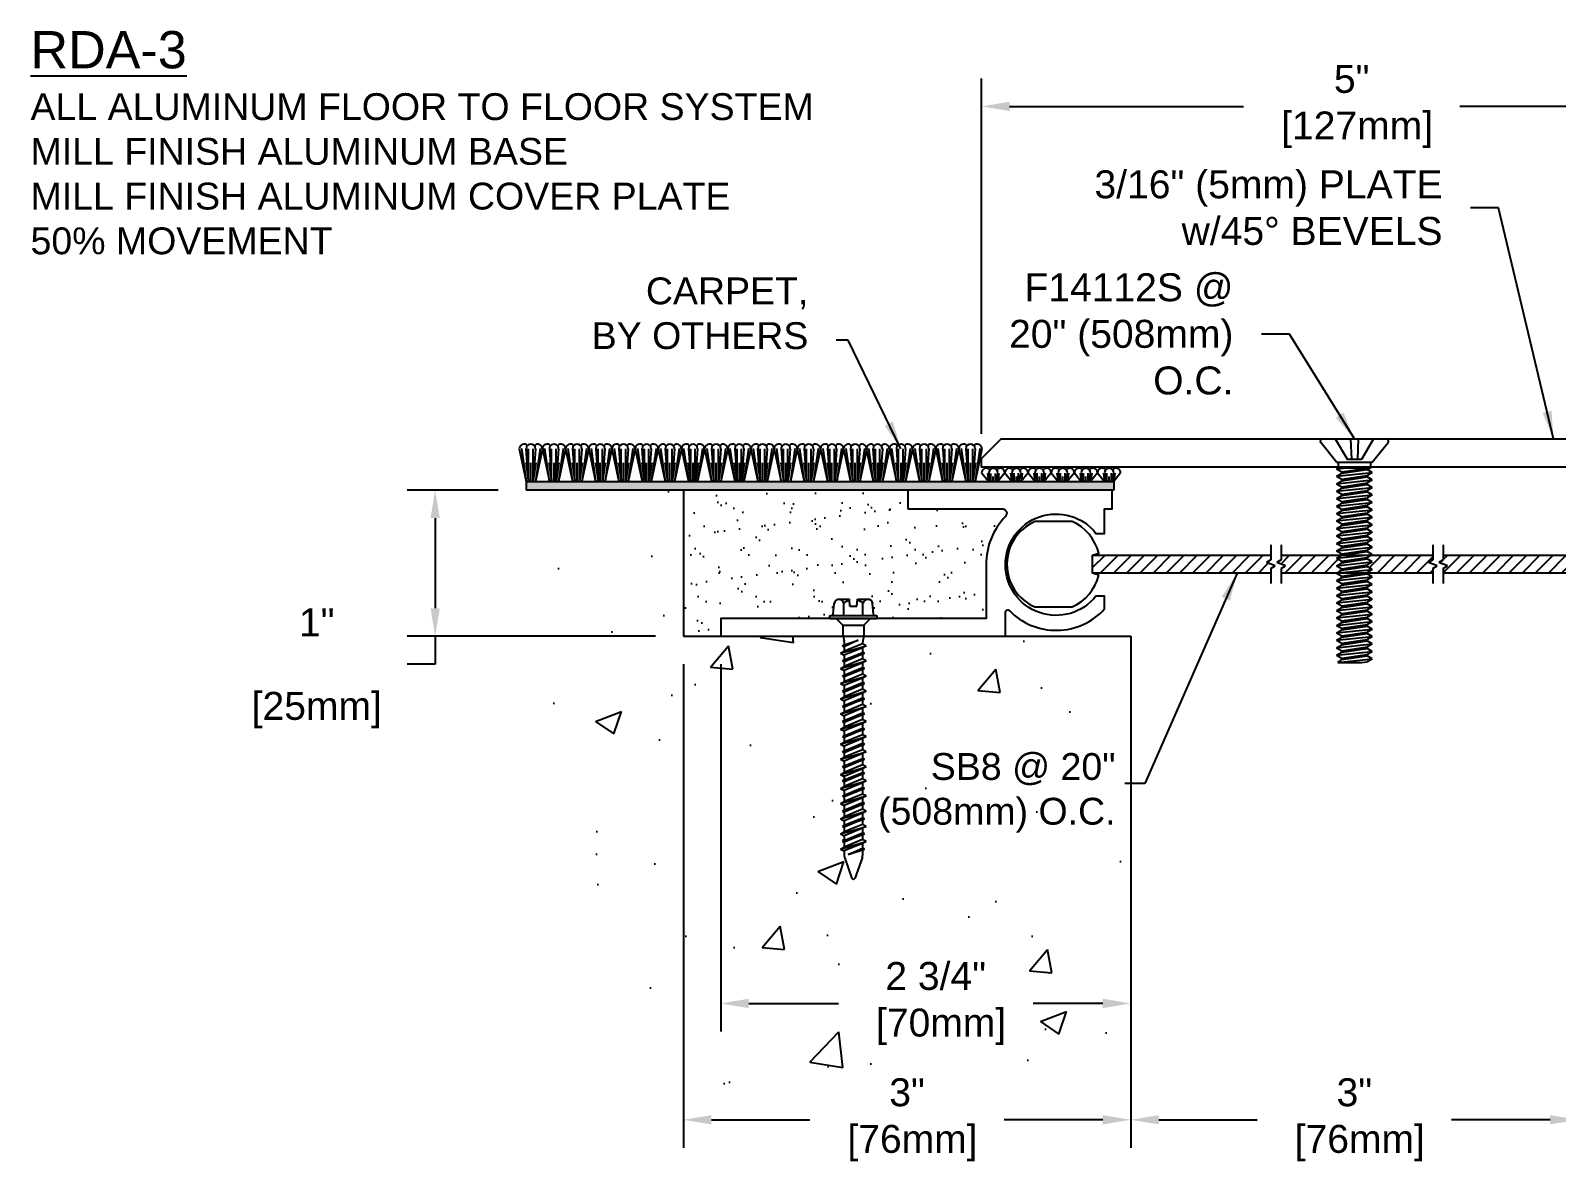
# Model space of a CAD drawing. Header units: inches. Extents: x -10.4 to 52.5, y 6.9 to 15.8.
# Drawn here: x -10.36 to -0.13, y 6.92 to 14.51 of the extents above; entities that cross this region are included whole.
import ezdxf

# ---------------------------------------------------------------- set-up
doc = ezdxf.new("R2010")
doc.units = ezdxf.units.IN
doc.header["$MEASUREMENT"] = 0
for name, color, linetype in [('Anchors', 4, 'Continuous'), ('Conditions', 1, 'Continuous'), ('Dimensions', 3, 'Continuous'), ('Metals', 7, 'Continuous'), ('TEXT', 2, 'Continuous')]:
    doc.layers.add(name, color=color, linetype=linetype)
doc.styles.add('ARIAL', font='arial.ttf')
doc.styles.get("Standard").update_dxf_attribs({"font": 'arial.ttf'})
doc.dimstyles.new('Arial', dxfattribs={"dimtxt": 0.1875, "dimasz": 0.1875, "dimexe": 0.1875, "dimexo": 0.1875, "dimgap": 0.1875, "dimtad": 0, "dimtih": 1, "dimtoh": 1, "dimdec": 4, "dimzin": 3, "dimdsep": 46, "dimlunit": 4, "dimtxsty": 'ARIAL', "dimcen": 0.1875, "dimadec": 0, "dimazin": 0, "dimtfac": 1, "dimtdec": 4, "dimtofl": 0, "dimtmove": 0, "dimatfit": 3, "dimfxl": 0, "dimfrac": 2, "dimtolj": 1, "dimtzin": 0, "dimarcsym": 0})

# ---------------------------------------------------------------- blocks, each defined once
blk = doc.blocks.new('F14112S')
for p, q in [((-0.214, 0), (0.214, 0)), ((-0.128, 0), (-0.047, -0.137)), ((-0.025, 0), (-0.02, -0.137)), ((0.025, 0), (0.02, -0.137)), ((0.128, 0), (0.048, -0.137)), ((-0.119, -0.155), (-0.226, -0.024)), ((0.119, -0.155), (0.226, -0.024)), ((-0.119, -0.155), (0.119, -0.155)), ((-0.119, -0.2), (-0.108, -0.195)), ((-0.119, -0.2), (-0.068, -0.195)), ((-0.119, -0.2), (-0.085, -0.22)), ((-0.108, -0.155), (-0.108, -0.195)), ((0.108, -0.195), (-0.108, -0.195)), ((-0.085, -0.22), (0.085, -0.195)), ((0.048, -0.137), (-0.047, -0.137)), ((0.108, -0.195), (0.085, -0.205)), ((0.108, -0.155), (0.108, -0.195)), ((-0.119, -0.25), (0.119, -0.225)), ((-0.119, -0.25), (-0.085, -0.23)), ((-0.119, -0.25), (-0.085, -0.27)), ((-0.119, -0.3), (0.119, -0.275)), ((-0.119, -0.3), (-0.085, -0.28)), ((-0.119, -0.3), (-0.085, -0.32)), ((-0.085, -0.23), (0.085, -0.205)), ((-0.085, -0.22), (-0.085, -0.23)), ((-0.085, -0.27), (0.085, -0.245)), ((-0.085, -0.28), (0.085, -0.255)), ((-0.085, -0.27), (-0.085, -0.28)), ((-0.085, -0.32), (0.085, -0.295)), ((-0.085, -0.33), (0.085, -0.305)), ((0.119, -0.225), (0.085, -0.205)), ((0.119, -0.225), (0.085, -0.245)), ((0.085, -0.245), (0.085, -0.255)), ((0.119, -0.275), (0.085, -0.255)), ((0.119, -0.275), (0.085, -0.295)), ((0.085, -0.295), (0.085, -0.305)), ((0.119, -0.325), (0.085, -0.305)), ((-0.119, -0.35), (0.119, -0.325)), ((-0.119, -0.35), (-0.085, -0.33)), ((-0.119, -0.35), (-0.085, -0.37)), ((-0.119, -0.4), (0.119, -0.375)), ((-0.119, -0.4), (-0.085, -0.38)), ((-0.119, -0.4), (-0.085, -0.42)), ((-0.085, -0.32), (-0.085, -0.33)), ((-0.085, -0.37), (0.085, -0.345)), ((-0.085, -0.38), (0.085, -0.355)), ((-0.085, -0.37), (-0.085, -0.38)), ((-0.085, -0.42), (0.085, -0.395)), ((-0.085, -0.43), (0.085, -0.405)), ((0.119, -0.325), (0.085, -0.345)), ((0.085, -0.345), (0.085, -0.355)), ((0.119, -0.375), (0.085, -0.355)), ((0.119, -0.375), (0.085, -0.395)), ((0.085, -0.395), (0.085, -0.405)), ((0.119, -0.425), (0.085, -0.405)), ((-0.119, -0.45), (0.119, -0.425)), ((-0.119, -0.45), (-0.085, -0.43)), ((-0.119, -0.45), (-0.085, -0.47)), ((-0.119, -0.5), (0.119, -0.475)), ((-0.119, -0.5), (-0.085, -0.48)), ((-0.119, -0.5), (-0.085, -0.52)), ((-0.085, -0.42), (-0.085, -0.43)), ((-0.085, -0.47), (0.085, -0.445)), ((-0.085, -0.48), (0.085, -0.455)), ((-0.085, -0.47), (-0.085, -0.48)), ((-0.085, -0.52), (0.085, -0.495)), ((-0.085, -0.53), (0.085, -0.505)), ((0.119, -0.425), (0.085, -0.445)), ((0.085, -0.445), (0.085, -0.455)), ((0.119, -0.475), (0.085, -0.455)), ((0.119, -0.475), (0.085, -0.495)), ((0.085, -0.495), (0.085, -0.505)), ((0.119, -0.525), (0.085, -0.505)), ((-0.119, -0.55), (0.119, -0.525)), ((-0.119, -0.55), (-0.085, -0.53)), ((-0.119, -0.55), (-0.085, -0.57)), ((-0.119, -0.6), (0.119, -0.575)), ((-0.119, -0.6), (-0.085, -0.58)), ((-0.119, -0.6), (-0.085, -0.62)), ((-0.085, -0.52), (-0.085, -0.53)), ((-0.085, -0.57), (0.085, -0.545)), ((-0.085, -0.58), (0.085, -0.555)), ((-0.085, -0.57), (-0.085, -0.58)), ((-0.085, -0.62), (0.085, -0.595)), ((-0.085, -0.63), (0.085, -0.605)), ((0.119, -0.525), (0.085, -0.545)), ((0.085, -0.545), (0.085, -0.555)), ((0.119, -0.575), (0.085, -0.555)), ((0.119, -0.575), (0.085, -0.595)), ((0.085, -0.595), (0.085, -0.605)), ((0.119, -0.625), (0.085, -0.605)), ((-0.119, -0.65), (0.119, -0.625)), ((-0.119, -0.65), (-0.085, -0.63)), ((-0.119, -0.65), (-0.085, -0.67)), ((-0.119, -0.7), (0.119, -0.675)), ((-0.119, -0.7), (-0.085, -0.68)), ((-0.119, -0.7), (-0.085, -0.72)), ((-0.085, -0.62), (-0.085, -0.63)), ((-0.085, -0.67), (0.085, -0.645)), ((-0.085, -0.68), (0.085, -0.655)), ((-0.085, -0.67), (-0.085, -0.68)), ((-0.085, -0.72), (0.085, -0.695)), ((-0.085, -0.73), (0.085, -0.705)), ((0.119, -0.625), (0.085, -0.645)), ((0.085, -0.645), (0.085, -0.655)), ((0.119, -0.675), (0.085, -0.655)), ((0.119, -0.675), (0.085, -0.695)), ((0.085, -0.695), (0.085, -0.705)), ((0.119, -0.725), (0.085, -0.705)), ((-0.119, -0.75), (0.119, -0.725)), ((-0.119, -0.75), (-0.085, -0.73)), ((-0.119, -0.75), (-0.085, -0.77)), ((-0.119, -0.8), (0.119, -0.775)), ((-0.119, -0.8), (-0.085, -0.78)), ((-0.119, -0.8), (-0.085, -0.82)), ((-0.085, -0.72), (-0.085, -0.73)), ((-0.085, -0.77), (0.085, -0.745)), ((-0.085, -0.78), (0.085, -0.755)), ((-0.085, -0.77), (-0.085, -0.78)), ((-0.085, -0.82), (0.085, -0.795)), ((-0.085, -0.83), (0.085, -0.805)), ((0.119, -0.725), (0.085, -0.745)), ((0.085, -0.745), (0.085, -0.755)), ((0.119, -0.775), (0.085, -0.755)), ((0.119, -0.775), (0.085, -0.795)), ((0.085, -0.795), (0.085, -0.805)), ((0.119, -0.825), (0.085, -0.805)), ((-0.119, -0.85), (0.119, -0.825)), ((-0.119, -0.85), (-0.085, -0.83)), ((-0.119, -0.85), (-0.085, -0.87)), ((-0.119, -0.9), (0.119, -0.875)), ((-0.119, -0.9), (-0.085, -0.88)), ((-0.119, -0.9), (-0.085, -0.92)), ((-0.085, -0.82), (-0.085, -0.83)), ((-0.085, -0.87), (0.085, -0.845)), ((-0.085, -0.88), (0.085, -0.855)), ((-0.085, -0.87), (-0.085, -0.88)), ((-0.085, -0.92), (0.085, -0.895)), ((-0.085, -0.93), (0.085, -0.905)), ((-0.085, -0.92), (-0.085, -0.93)), ((0.119, -0.825), (0.085, -0.845)), ((0.085, -0.845), (0.085, -0.855)), ((0.119, -0.875), (0.085, -0.855)), ((0.119, -0.875), (0.085, -0.895)), ((0.085, -0.895), (0.085, -0.905)), ((0.119, -0.925), (0.085, -0.905)), ((-0.119, -0.95), (0.119, -0.925)), ((-0.119, -0.95), (-0.085, -0.93)), ((-0.119, -0.95), (-0.085, -0.97)), ((-0.119, -1), (0.119, -0.975)), ((-0.119, -1), (-0.085, -0.98)), ((-0.119, -1), (-0.085, -1.02)), ((-0.085, -0.97), (0.085, -0.945)), ((-0.085, -0.98), (0.085, -0.955)), ((-0.085, -0.97), (-0.085, -0.98)), ((-0.085, -1.02), (0.085, -0.995)), ((-0.085, -1.03), (0.085, -1.005)), ((-0.085, -1.02), (-0.085, -1.03)), ((0.119, -0.925), (0.085, -0.945)), ((0.085, -0.945), (0.085, -0.955)), ((0.119, -0.975), (0.085, -0.955)), ((0.119, -0.975), (0.085, -0.995)), ((0.085, -0.995), (0.085, -1.005)), ((0.119, -1.025), (0.085, -1.005)), ((-0.119, -1.05), (0.119, -1.025)), ((-0.119, -1.05), (-0.085, -1.03)), ((-0.119, -1.05), (-0.085, -1.07)), ((-0.119, -1.1), (0.119, -1.075)), ((-0.119, -1.1), (-0.085, -1.08)), ((-0.119, -1.1), (-0.085, -1.12)), ((-0.119, -1.15), (0.119, -1.125)), ((-0.085, -1.07), (0.085, -1.045)), ((-0.085, -1.08), (0.085, -1.055)), ((-0.085, -1.07), (-0.085, -1.08)), ((-0.085, -1.12), (0.085, -1.095)), ((-0.085, -1.13), (0.085, -1.105)), ((-0.085, -1.12), (-0.085, -1.13)), ((0.119, -1.025), (0.085, -1.045)), ((0.085, -1.045), (0.085, -1.055)), ((0.119, -1.075), (0.085, -1.055)), ((0.119, -1.075), (0.085, -1.095)), ((0.085, -1.095), (0.085, -1.105)), ((0.119, -1.125), (0.085, -1.105)), ((0.119, -1.125), (0.085, -1.145)), ((-0.119, -1.15), (-0.085, -1.13)), ((-0.119, -1.15), (-0.085, -1.17)), ((-0.119, -1.2), (0.119, -1.175)), ((-0.119, -1.2), (-0.085, -1.18)), ((-0.119, -1.2), (-0.085, -1.22)), ((-0.119, -1.25), (0.119, -1.225)), ((-0.085, -1.17), (0.085, -1.145)), ((-0.085, -1.18), (0.085, -1.155)), ((-0.085, -1.17), (-0.085, -1.18)), ((-0.085, -1.22), (0.085, -1.195)), ((-0.085, -1.23), (0.085, -1.205)), ((-0.085, -1.22), (-0.085, -1.23)), ((0.085, -1.145), (0.085, -1.155)), ((0.119, -1.175), (0.085, -1.155)), ((0.119, -1.175), (0.085, -1.195)), ((0.085, -1.195), (0.085, -1.205)), ((0.119, -1.225), (0.085, -1.205)), ((0.119, -1.225), (0.085, -1.245)), ((-0.119, -1.25), (-0.085, -1.23)), ((-0.119, -1.25), (-0.085, -1.27)), ((-0.119, -1.3), (0.119, -1.275)), ((-0.119, -1.3), (-0.085, -1.28)), ((-0.119, -1.3), (-0.085, -1.32)), ((-0.119, -1.35), (0.119, -1.325)), ((-0.119, -1.35), (-0.085, -1.33)), ((-0.085, -1.27), (0.085, -1.245)), ((-0.085, -1.28), (0.085, -1.255)), ((-0.085, -1.27), (-0.085, -1.28)), ((-0.085, -1.32), (0.085, -1.295)), ((-0.085, -1.33), (0.085, -1.305)), ((-0.085, -1.32), (-0.085, -1.33)), ((0.085, -1.245), (0.085, -1.255)), ((0.119, -1.275), (0.085, -1.255)), ((0.119, -1.275), (0.085, -1.295)), ((0.085, -1.295), (0.085, -1.305)), ((0.119, -1.325), (0.085, -1.305)), ((0.119, -1.325), (0.085, -1.345)), ((-0.119, -1.35), (-0.085, -1.37)), ((-0.119, -1.4), (0.119, -1.375)), ((-0.119, -1.4), (-0.085, -1.38)), ((-0.119, -1.4), (-0.085, -1.42)), ((-0.119, -1.45), (0.119, -1.425)), ((-0.119, -1.45), (-0.085, -1.43)), ((-0.085, -1.37), (0.085, -1.345)), ((-0.085, -1.38), (0.085, -1.355)), ((-0.085, -1.37), (-0.085, -1.38)), ((-0.085, -1.42), (0.085, -1.395)), ((-0.085, -1.43), (0.085, -1.405)), ((-0.085, -1.42), (-0.085, -1.43)), ((0.085, -1.345), (0.085, -1.355)), ((0.119, -1.375), (0.085, -1.355)), ((0.119, -1.375), (0.085, -1.395)), ((0.085, -1.395), (0.085, -1.405)), ((0.119, -1.425), (0.085, -1.405)), ((0.119, -1.425), (0.085, -1.445)), ((-0.119, -1.45), (-0.085, -1.47)), ((-0.11, -1.5), (0.119, -1.475)), ((-0.11, -1.5), (-0.085, -1.48)), ((-0.11, -1.5), (0.048, -1.5)), ((-0.085, -1.47), (0.085, -1.445)), ((-0.085, -1.48), (0.085, -1.455)), ((-0.085, -1.47), (-0.085, -1.48)), ((0.048, -1.5), (0.085, -1.495)), ((0.085, -1.445), (0.085, -1.455)), ((0.119, -1.475), (0.085, -1.455)), ((0.119, -1.475), (0.085, -1.495))]:
    blk.add_line(p, q)
for centre, start, end in [((-0.214, -0.015), 90, 219.032), ((0.214, -0.015), 320.968, 90)]:
    blk.add_arc(centre, 0.015, start, end)
blk = doc.blocks.new('*D11')
at = {"layer": 'Defpoints', "color": 0}
for p in [(1.017, 13.997), (-3.983, 11.614), (1.017, 11.643)]:
    blk.add_point(p, dxfattribs=at)
at = {"layer": 'Dimensions', "color": 0, "lineweight": -2}
for p, q in [((-3.983, 11.801), (-3.983, 14.185)), ((1.017, 11.831), (1.017, 14.185)), ((-3.795, 13.997), (-2.226, 13.997)), ((0.83, 13.997), (-0.776, 13.997))]:
    blk.add_line(p, q, dxfattribs=at)
at = {"layer": 'Dimensions', "color": 0}
for points in [[(-3.795, 14.029), (-3.795, 13.966), (-3.983, 13.997)], [(0.83, 14.029), (0.83, 13.966), (1.017, 13.997)]]:
    blk.add_solid(points, dxfattribs=at)
at = {"layer": 'Dimensions', "color": 0, "insert": (-1.501, 13.997), "char_height": 0.1875, "attachment_point": 5, "style": 'ARIAL'}
blk.add_mtext('\\A1;5"\\P [127mm]', dxfattribs=at)
blk = doc.blocks.new('*D12')
at = {"layer": 'Defpoints', "color": 0}
for p in [(-2.983, 7.428), (0.017, 7.428), (0.017, 7.2)]:
    blk.add_point(p, dxfattribs=at)
at = {"layer": 'Dimensions', "color": 0, "lineweight": -2}
for p, q in [((-2.983, 7.241), (-2.983, 7.012)), ((-2.795, 7.2), (-2.135, 7.2)), ((-0.17, 7.2), (-0.831, 7.2)), ((0.017, 7.241), (0.017, 7.012))]:
    blk.add_line(p, q, dxfattribs=at)
at = {"layer": 'Dimensions', "color": 0}
for points in [[(-2.795, 7.231), (-2.795, 7.169), (-2.983, 7.2)], [(-0.17, 7.231), (-0.17, 7.169), (0.017, 7.2)]]:
    blk.add_solid(points, dxfattribs=at)
at = {"layer": 'Dimensions', "color": 0, "insert": (-1.483, 7.2), "char_height": 0.1875, "attachment_point": 5, "style": 'ARIAL'}
blk.add_mtext('\\A1;3"\\P [76mm]', dxfattribs=at)
blk = doc.blocks.new('*D13')
at = {"layer": 'Defpoints', "color": 0}
for p in [(-7.037, 11.423), (-7.648, 10.443), (-5.983, 10.443)]:
    blk.add_point(p, dxfattribs=at)
at = {"layer": 'Dimensions', "color": 0, "lineweight": -2}
for p, q in [((-7.225, 11.423), (-7.835, 11.423)), ((-7.648, 11.236), (-7.648, 10.631)), ((-6.17, 10.443), (-7.835, 10.443)), ((-7.648, 10.443), (-7.648, 10.256)), ((-7.648, 10.256), (-7.835, 10.256))]:
    blk.add_line(p, q, dxfattribs=at)
at = {"layer": 'Dimensions', "color": 0}
for points in [[(-7.679, 11.236), (-7.617, 11.236), (-7.648, 11.423)], [(-7.679, 10.631), (-7.617, 10.631), (-7.648, 10.443)]]:
    blk.add_solid(points, dxfattribs=at)
at = {"layer": 'Dimensions', "color": 0, "char_height": 0.1875, "attachment_point": 5, "style": 'ARIAL'}
for s, insert in [('\\A1;1"', (-8.442, 10.537)), ('\\A1;[25mm]', (-8.442, 9.948))]:
    blk.add_mtext(s, dxfattribs=dict(at, insert=insert))
blk = doc.blocks.new('TH316134')
for p, q in [((-0.097, 0.128), (-0.027, 0.128)), ((-0.023, 0.082), (-0.027, 0.128)), ((0.023, 0.082), (0.027, 0.128)), ((0.027, 0.128), (0.097, 0.128)), ((-0.157, 0), (-0.157, 0.019)), ((-0.157, 0.019), (0.157, 0.019)), ((-0.157, 0), (0.157, 0)), ((-0.135, 0.029), (-0.129, 0.1)), ((-0.115, 0), (-0.07, -0.045)), ((-0.065, 0.019), (-0.065, 0.1)), ((-0.023, 0.082), (0.023, 0.082)), ((0.064, 0.019), (0.064, 0.1)), ((0.115, 0), (0.07, -0.045)), ((0.135, 0.029), (0.129, 0.1)), ((0.157, 0.019), (0.157, 0)), ((-0.07, -0.045), (-0.07, -0.112)), ((-0.07, -0.045), (0.07, -0.045)), ((0.07, -0.045), (0.07, -0.112)), ((-0.086, -0.234), (0.086, -0.184)), ((-0.074, -0.184), (0.032, -0.147)), ((-0.074, -0.184), (-0.062, -0.177)), ((-0.074, -0.184), (-0.062, -0.19)), ((-0.069, -0.122), (-0.063, -0.148)), ((-0.062, -0.177), (0.032, -0.147)), ((0.032, -0.147), (-0.062, -0.19)), ((-0.062, -0.157), (-0.062, -0.177)), ((0.062, -0.171), (-0.062, -0.221)), ((-0.062, -0.19), (-0.062, -0.221)), ((0.062, -0.197), (-0.062, -0.247)), ((0.062, -0.157), (0.062, -0.171)), ((0.086, -0.184), (0.062, -0.171)), ((0.086, -0.184), (0.062, -0.197)), ((0.062, -0.197), (0.062, -0.228)), ((0.069, -0.122), (0.063, -0.148)), ((-0.086, -0.234), (-0.062, -0.221)), ((-0.086, -0.234), (-0.062, -0.247)), ((-0.086, -0.336), (0.086, -0.285)), ((-0.074, -0.285), (0.074, -0.234)), ((-0.074, -0.285), (-0.062, -0.279)), ((-0.074, -0.285), (-0.062, -0.291)), ((-0.062, -0.279), (0.062, -0.228)), ((0.062, -0.241), (-0.062, -0.291)), ((-0.062, -0.247), (-0.062, -0.279)), ((0.062, -0.272), (-0.062, -0.323)), ((-0.062, -0.291), (-0.062, -0.323)), ((0.062, -0.298), (-0.062, -0.349)), ((0.074, -0.234), (0.062, -0.228)), ((0.074, -0.234), (0.062, -0.241)), ((0.062, -0.241), (0.062, -0.272)), ((0.086, -0.285), (0.062, -0.272)), ((0.086, -0.285), (0.062, -0.298)), ((0.062, -0.298), (0.062, -0.33)), ((-0.086, -0.336), (-0.062, -0.323)), ((-0.086, -0.336), (-0.062, -0.349)), ((-0.086, -0.437), (0.086, -0.387)), ((-0.074, -0.387), (0.074, -0.336)), ((-0.074, -0.387), (-0.062, -0.381)), ((-0.074, -0.387), (-0.062, -0.393)), ((-0.062, -0.381), (0.062, -0.33)), ((0.062, -0.342), (-0.062, -0.393)), ((-0.062, -0.349), (-0.062, -0.381)), ((0.062, -0.374), (-0.062, -0.425)), ((-0.062, -0.393), (-0.062, -0.425)), ((0.062, -0.4), (-0.062, -0.45)), ((0.074, -0.336), (0.062, -0.33)), ((0.074, -0.336), (0.062, -0.342)), ((0.062, -0.342), (0.062, -0.374)), ((0.086, -0.387), (0.062, -0.374)), ((0.086, -0.387), (0.062, -0.4)), ((0.062, -0.4), (0.062, -0.431)), ((-0.086, -0.437), (-0.062, -0.425)), ((-0.086, -0.437), (-0.062, -0.45)), ((-0.086, -0.539), (0.086, -0.488)), ((-0.074, -0.488), (0.074, -0.437)), ((-0.074, -0.488), (-0.062, -0.482)), ((-0.074, -0.488), (-0.062, -0.494)), ((-0.062, -0.482), (0.062, -0.431)), ((0.062, -0.444), (-0.062, -0.494)), ((-0.062, -0.45), (-0.062, -0.482)), ((0.062, -0.475), (-0.062, -0.526)), ((-0.062, -0.494), (-0.062, -0.526)), ((0.062, -0.501), (-0.062, -0.552)), ((0.074, -0.437), (0.062, -0.431)), ((0.074, -0.437), (0.062, -0.444)), ((0.062, -0.444), (0.062, -0.475)), ((0.086, -0.488), (0.062, -0.475)), ((0.086, -0.488), (0.062, -0.501)), ((0.062, -0.501), (0.062, -0.533)), ((-0.086, -0.539), (-0.062, -0.526)), ((-0.086, -0.539), (-0.062, -0.552)), ((-0.086, -0.641), (0.086, -0.59)), ((-0.074, -0.59), (0.074, -0.539)), ((-0.074, -0.59), (-0.062, -0.584)), ((-0.074, -0.59), (-0.062, -0.596)), ((-0.062, -0.584), (0.062, -0.533)), ((0.062, -0.545), (-0.062, -0.596)), ((-0.062, -0.552), (-0.062, -0.584)), ((0.062, -0.577), (-0.062, -0.628)), ((-0.062, -0.596), (-0.062, -0.628)), ((0.062, -0.603), (-0.062, -0.654)), ((0.074, -0.539), (0.062, -0.533)), ((0.074, -0.539), (0.062, -0.545)), ((0.062, -0.545), (0.062, -0.577)), ((0.086, -0.59), (0.062, -0.577)), ((0.086, -0.59), (0.062, -0.603)), ((0.062, -0.603), (0.062, -0.634)), ((-0.086, -0.641), (-0.062, -0.628)), ((-0.086, -0.641), (-0.062, -0.654)), ((-0.086, -0.742), (0.086, -0.691)), ((-0.074, -0.691), (0.074, -0.641)), ((-0.074, -0.691), (-0.062, -0.685)), ((-0.074, -0.691), (-0.062, -0.698)), ((-0.062, -0.685), (0.062, -0.634)), ((0.062, -0.647), (-0.062, -0.698)), ((-0.062, -0.654), (-0.062, -0.685)), ((0.062, -0.678), (-0.062, -0.729)), ((-0.062, -0.698), (-0.062, -0.729)), ((0.062, -0.704), (-0.062, -0.755)), ((0.074, -0.641), (0.062, -0.634)), ((0.074, -0.641), (0.062, -0.647)), ((0.062, -0.647), (0.062, -0.678)), ((0.086, -0.691), (0.062, -0.678)), ((0.086, -0.691), (0.062, -0.704)), ((0.062, -0.704), (0.062, -0.736)), ((-0.086, -0.742), (-0.062, -0.729)), ((-0.086, -0.742), (-0.062, -0.755)), ((-0.086, -0.844), (0.086, -0.793)), ((-0.074, -0.793), (0.074, -0.742)), ((-0.074, -0.793), (-0.062, -0.787)), ((-0.074, -0.793), (-0.062, -0.799)), ((-0.062, -0.787), (0.062, -0.736)), ((0.062, -0.748), (-0.062, -0.799)), ((-0.062, -0.755), (-0.062, -0.787)), ((0.062, -0.78), (-0.062, -0.831)), ((-0.062, -0.799), (-0.062, -0.831)), ((0.062, -0.806), (-0.062, -0.857)), ((0.074, -0.742), (0.062, -0.736)), ((0.074, -0.742), (0.062, -0.748)), ((0.062, -0.748), (0.062, -0.78)), ((0.086, -0.793), (0.062, -0.78)), ((0.086, -0.793), (0.062, -0.806)), ((0.062, -0.806), (0.062, -0.838)), ((-0.086, -0.844), (-0.062, -0.831)), ((-0.086, -0.844), (-0.062, -0.857)), ((-0.086, -0.945), (0.086, -0.895)), ((-0.074, -0.895), (0.074, -0.844)), ((-0.074, -0.895), (-0.062, -0.888)), ((-0.074, -0.895), (-0.062, -0.901)), ((-0.062, -0.888), (0.062, -0.838)), ((0.062, -0.85), (-0.062, -0.901)), ((-0.062, -0.857), (-0.062, -0.888)), ((0.062, -0.882), (-0.062, -0.932)), ((-0.062, -0.901), (-0.062, -0.932)), ((0.062, -0.907), (-0.062, -0.958)), ((0.074, -0.844), (0.062, -0.838)), ((0.074, -0.844), (0.062, -0.85)), ((0.062, -0.85), (0.062, -0.882)), ((0.086, -0.895), (0.062, -0.882)), ((0.086, -0.895), (0.062, -0.907)), ((0.062, -0.907), (0.062, -0.939)), ((-0.086, -0.945), (-0.062, -0.932)), ((-0.086, -0.945), (-0.062, -0.958)), ((-0.086, -1.047), (0.086, -0.996)), ((-0.074, -0.996), (0.074, -0.945)), ((-0.074, -0.996), (-0.062, -0.99)), ((-0.074, -0.996), (-0.062, -1.002)), ((-0.062, -0.99), (0.062, -0.939)), ((0.062, -0.951), (-0.062, -1.002)), ((-0.062, -0.958), (-0.062, -0.99)), ((0.062, -0.983), (-0.062, -1.034)), ((-0.062, -1.002), (-0.062, -1.034)), ((0.062, -1.009), (-0.062, -1.06)), ((0.074, -0.945), (0.062, -0.939)), ((0.074, -0.945), (0.062, -0.951)), ((0.062, -0.951), (0.062, -0.983)), ((0.086, -0.996), (0.062, -0.983)), ((0.086, -0.996), (0.062, -1.009)), ((0.062, -1.001), (0.062, -1.033)), ((-0.086, -1.047), (-0.062, -1.034)), ((-0.086, -1.047), (-0.062, -1.06)), ((-0.086, -1.141), (0.086, -1.09)), ((-0.074, -1.09), (0.074, -1.039)), ((-0.074, -1.09), (-0.062, -1.084)), ((-0.074, -1.09), (-0.062, -1.096)), ((-0.062, -1.084), (0.062, -1.033)), ((0.062, -1.045), (-0.062, -1.096)), ((-0.062, -1.052), (-0.062, -1.084)), ((0.062, -1.077), (-0.062, -1.128)), ((-0.062, -1.096), (-0.062, -1.128)), ((0.062, -1.103), (-0.062, -1.154)), ((0.074, -1.039), (0.062, -1.033)), ((0.074, -1.039), (0.062, -1.045)), ((0.062, -1.045), (0.062, -1.077)), ((0.086, -1.09), (0.062, -1.077)), ((0.086, -1.09), (0.062, -1.103)), ((0.062, -1.103), (0.062, -1.134)), ((-0.086, -1.141), (-0.062, -1.128)), ((-0.086, -1.141), (-0.062, -1.154)), ((-0.086, -1.242), (0.086, -1.191)), ((-0.074, -1.191), (0.074, -1.141)), ((-0.074, -1.191), (-0.062, -1.185)), ((-0.074, -1.191), (-0.062, -1.198)), ((-0.062, -1.185), (0.062, -1.134)), ((0.062, -1.147), (-0.062, -1.198)), ((-0.062, -1.154), (-0.062, -1.185)), ((0.062, -1.178), (-0.062, -1.229)), ((-0.062, -1.198), (-0.062, -1.229)), ((0.062, -1.204), (-0.062, -1.255)), ((0.074, -1.141), (0.062, -1.134)), ((0.074, -1.141), (0.062, -1.147)), ((0.062, -1.147), (0.062, -1.178)), ((0.086, -1.191), (0.062, -1.178)), ((0.086, -1.191), (0.062, -1.204)), ((0.062, -1.204), (0.062, -1.236)), ((-0.086, -1.242), (-0.062, -1.229)), ((-0.086, -1.242), (-0.062, -1.255)), ((-0.086, -1.344), (0.086, -1.293)), ((-0.074, -1.293), (0.074, -1.242)), ((-0.074, -1.293), (-0.062, -1.287)), ((-0.074, -1.293), (-0.062, -1.299)), ((-0.062, -1.287), (0.062, -1.236)), ((0.062, -1.248), (-0.062, -1.299)), ((-0.062, -1.255), (-0.062, -1.287)), ((0.062, -1.28), (-0.062, -1.331)), ((-0.062, -1.299), (-0.062, -1.331)), ((0.062, -1.306), (-0.062, -1.357)), ((0.074, -1.242), (0.062, -1.236)), ((0.074, -1.242), (0.062, -1.248)), ((0.062, -1.248), (0.062, -1.28)), ((0.086, -1.293), (0.062, -1.28)), ((0.086, -1.293), (0.062, -1.306)), ((0.062, -1.306), (0.062, -1.338)), ((-0.086, -1.344), (-0.062, -1.331)), ((-0.086, -1.344), (-0.062, -1.357)), ((-0.086, -1.445), (0.086, -1.395)), ((-0.086, -1.445), (-0.062, -1.432)), ((-0.074, -1.395), (0.074, -1.344)), ((-0.074, -1.395), (-0.062, -1.388)), ((-0.074, -1.395), (-0.062, -1.401)), ((-0.062, -1.388), (0.062, -1.338)), ((0.062, -1.35), (-0.062, -1.401)), ((-0.062, -1.357), (-0.062, -1.388)), ((0.062, -1.382), (-0.062, -1.432)), ((-0.062, -1.401), (-0.062, -1.432)), ((0.062, -1.407), (-0.062, -1.458)), ((0.074, -1.344), (0.062, -1.338)), ((0.074, -1.344), (0.062, -1.35)), ((0.062, -1.35), (0.062, -1.382)), ((0.086, -1.395), (0.062, -1.382)), ((0.086, -1.395), (0.062, -1.407)), ((0.062, -1.407), (0.062, -1.439)), ((-0.086, -1.445), (-0.062, -1.458)), ((-0.086, -1.547), (0.086, -1.496)), ((-0.086, -1.547), (-0.062, -1.534)), ((-0.074, -1.496), (0.074, -1.445)), ((-0.074, -1.496), (-0.062, -1.49)), ((-0.074, -1.496), (-0.062, -1.502)), ((-0.062, -1.49), (0.062, -1.439)), ((0.062, -1.451), (-0.062, -1.502)), ((-0.062, -1.458), (-0.062, -1.49)), ((0.062, -1.483), (-0.062, -1.534)), ((-0.062, -1.502), (-0.062, -1.534)), ((0.062, -1.509), (-0.062, -1.56)), ((0.074, -1.445), (0.062, -1.439)), ((0.074, -1.445), (0.062, -1.451)), ((0.062, -1.451), (0.062, -1.483)), ((0.086, -1.496), (0.062, -1.483)), ((0.086, -1.496), (0.062, -1.509)), ((0.062, -1.509), (0.062, -1.541)), ((-0.086, -1.547), (-0.062, -1.56)), ((-0.062, -1.56), (-0.062, -1.586)), ((-0.06, -1.601), (-0.01, -1.744)), ((-0.034, -1.584), (0.062, -1.541)), ((-0.034, -1.584), (0.074, -1.547)), ((0.062, -1.553), (-0.034, -1.584)), ((0.06, -1.601), (0.01, -1.744)), ((0.074, -1.547), (0.062, -1.541)), ((0.074, -1.547), (0.062, -1.553)), ((0.062, -1.553), (0.062, -1.586))]:
    blk.add_line(p, q)
for centre, radius, start, end in [((-0.097, 0.095), 0.0327, 9.285, 170.715), ((0, 0.038), 0.0896, 107.4215, 136.0407), ((0, 0.038), 0.0896, 43.9593, 72.5785), ((0.097, 0.095), 0.0327, 9.285, 170.715), ((-0.146, 0.03), 0.0112, 270, 355), ((0.146, 0.03), 0.0112, 185, 270), ((-0.023, -0.112), 0.0465, 180, 191.9357), ((-0.109, -0.157), 0.0465, 0, 11.9357), ((0.109, -0.157), 0.0465, 168.0643, 180), ((0.023, -0.112), 0.0465, 348.0643, 0), ((-0.016, -1.586), 0.0465, 180, 199.3058), ((0.016, -1.586), 0.0465, 340.6942, 0), ((0, -1.739), 0.0106, 204.1001, 335.8999)]:
    blk.add_arc(centre, radius, start, end)
blk = doc.blocks.new('*D14')
at = {"layer": 'Defpoints', "color": 0}
for p in [(-5.983, 10.443), (-2.983, 8.936), (-5.983, 7.2)]:
    blk.add_point(p, dxfattribs=at)
at = {"layer": 'Dimensions', "color": 0, "lineweight": -2}
for p, q in [((-5.983, 10.256), (-5.983, 7.012)), ((-2.983, 8.748), (-2.983, 7.012)), ((-5.795, 7.2), (-5.135, 7.2)), ((-3.17, 7.2), (-3.831, 7.2))]:
    blk.add_line(p, q, dxfattribs=at)
at = {"layer": 'Dimensions', "color": 0}
for points in [[(-5.795, 7.231), (-5.795, 7.169), (-5.983, 7.2)], [(-3.17, 7.231), (-3.17, 7.169), (-2.983, 7.2)]]:
    blk.add_solid(points, dxfattribs=at)
at = {"layer": 'Dimensions', "color": 0, "insert": (-4.483, 7.2), "char_height": 0.1875, "attachment_point": 5, "style": 'ARIAL'}
blk.add_mtext('\\A1;3"\\P [76mm]', dxfattribs=at)
blk = doc.blocks.new('*D15')
at = {"layer": 'Defpoints', "color": 0}
for p in [(-5.733, 10.443), (-2.983, 8.936), (-5.733, 7.98)]:
    blk.add_point(p, dxfattribs=at)
at = {"layer": 'Dimensions', "color": 0, "lineweight": -2}
for p, q in [((-5.733, 10.256), (-5.733, 7.793)), ((-2.983, 8.748), (-2.983, 7.793)), ((-5.545, 7.98), (-4.943, 7.98)), ((-3.17, 7.98), (-3.638, 7.98))]:
    blk.add_line(p, q, dxfattribs=at)
at = {"layer": 'Dimensions', "color": 0}
for points in [[(-5.545, 8.012), (-5.545, 7.949), (-5.733, 7.98)], [(-3.17, 8.012), (-3.17, 7.949), (-2.983, 7.98)]]:
    blk.add_solid(points, dxfattribs=at)
at = {"layer": 'Dimensions', "color": 0, "insert": (-4.291, 7.98), "char_height": 0.1875, "attachment_point": 5, "style": 'ARIAL'}
blk.add_mtext('\\A1;2 3/4"\\P [70mm]', dxfattribs=at)
blk = doc.blocks.new('Bc55')
blk.add_lwpolyline([(1.38, 0.855), (2.013, 0.855, -0.659567), (2.035, 0.804, 0.192706), (1.905, 0.48), (1.905, 0.12), (0.125, 0.12), (0.125, 0), (2.035, 0), (2.035, 0.162, -0.671875), (2.061, 0.172, 0.430668), (2.7, 0.183), (2.7, 0.27), (2.642, 0.27, -2.892356), (2.642, 0.69), (2.7, 0.69), (2.7, 0.855), (2.75, 0.855), (2.75, 0.98), (1.38, 0.98)], format="xyb", close=True)
blk = doc.blocks.new('carpet-teeth2')
for points in [[(1.048, 1.253), (1.095, 1.033)], [(1.064, 1.255), (1.095, 1.033)], [(1.111, 1.033), (1.111, 1.253)], [(1.141, 1.033), (1.141, 1.253)], [(1.157, 1.253), (1.141, 1.033)], [(1.189, 1.255), (1.157, 1.033)], [(1.204, 1.253), (1.157, 1.033)], [(1.204, 1.253), (1.251, 1.033)], [(1.219, 1.255), (1.25, 1.033)], [(1.251, 1.253), (1.266, 1.033)], [(1.266, 1.033), (1.266, 1.253)], [(1.297, 1.033), (1.297, 1.253)], [(1.312, 1.253), (1.297, 1.033)], [(1.344, 1.255), (1.313, 1.033)], [(1.359, 1.253), (1.313, 1.033)], [(1.359, 1.253), (1.406, 1.033)], [(1.374, 1.255), (1.406, 1.033)], [(1.406, 1.253), (1.422, 1.033)], [(1.422, 1.033), (1.422, 1.253)], [(1.468, 1.253), (1.452, 1.033)], [(1.452, 1.033), (1.452, 1.253)], [(1.5, 1.255), (1.468, 1.036)], [(1.515, 1.253), (1.468, 1.036)], [(1.515, 1.253), (1.561, 1.033)], [(1.53, 1.255), (1.561, 1.036)], [(1.562, 1.253), (1.577, 1.033)], [(1.577, 1.033), (1.577, 1.253)], [(1.623, 1.253), (1.608, 1.033)], [(1.608, 1.033), (1.608, 1.253)], [(1.67, 1.253), (1.623, 1.033)], [(1.655, 1.255), (1.624, 1.036)], [(1.67, 1.253), (1.717, 1.033)], [(1.685, 1.255), (1.717, 1.033)], [(1.717, 1.253), (1.733, 1.033)], [(1.733, 1.033), (1.733, 1.253)], [(1.779, 1.253), (1.763, 1.033)], [(1.763, 1.033), (1.763, 1.253)], [(1.81, 1.255), (1.779, 1.036)], [(1.825, 1.253), (1.779, 1.033)], [(1.093, 1.158), (1.11, 1.033)], [(1.126, 1.033), (1.126, 1.158)], [(1.16, 1.158), (1.143, 1.038)], [(1.248, 1.158), (1.266, 1.033)], [(1.282, 1.033), (1.282, 1.158)], [(1.315, 1.158), (1.297, 1.033)], [(1.403, 1.158), (1.421, 1.033)], [(1.437, 1.033), (1.437, 1.158)], [(1.471, 1.158), (1.453, 1.038)], [(1.559, 1.158), (1.577, 1.033)], [(1.592, 1.033), (1.592, 1.158)], [(1.626, 1.158), (1.608, 1.033)], [(1.714, 1.158), (1.732, 1.033)], [(1.748, 1.033), (1.748, 1.158)], [(1.781, 1.158), (1.764, 1.033)], [(1.095, 1.033), (1.779, 1.033)]]:
    blk.add_lwpolyline(points)
blk.add_lwpolyline([(1.095, 1.253), (1.111, 1.033)], close=True)
for centre, radius, start, end in [((1.08, 1.253), 0.0312, 41.211, 180), ((1.126, 1.253), 0.0308, 0, 180), ((1.173, 1.253), 0.0312, 0, 138.789), ((1.235, 1.253), 0.0312, 41.211, 180), ((1.282, 1.253), 0.0307, 355.9223, 184.0777), ((1.328, 1.253), 0.0312, 0, 138.789), ((1.391, 1.253), 0.0312, 41.211, 180), ((1.437, 1.253), 0.0308, 0, 180), ((1.483, 1.253), 0.0312, 0, 138.789), ((1.546, 1.253), 0.0312, 41.211, 180), ((1.592, 1.253), 0.0308, 0, 180), ((1.639, 1.253), 0.0312, 0, 138.789), ((1.701, 1.253), 0.0312, 41.211, 180), ((1.748, 1.253), 0.0308, 0, 180), ((1.794, 1.253), 0.0312, 0, 138.789)]:
    blk.add_arc(centre, radius, start, end)
at = {"insert": (1.095, 1.034), "char_height": 0.0000478, "width": 0.00109, "attachment_point": 1}
blk.add_mtext('{\\fArial|b0|i0|c0|p34;BALCO TOOTHBRUSH}', dxfattribs=at)
blk = doc.blocks.new('carpet-teeth2small')
for points in [[(-0.047, 0.057), (0, 0)], [(-0.008, 0.055), (0, 0)], [(0, 0), (0.684, 0)], [(0.011, 0.032), (0.015, 0)], [(0.016, 0), (0.016, 0.055)], [(0.031, 0), (0.031, 0.032)], [(0.062, 0.057), (0.046, 0)], [(0.046, 0), (0.046, 0.055)], [(0.051, 0.032), (0.047, 0.004)], [(0.109, 0.057), (0.062, 0)], [(0.07, 0.055), (0.062, 0)], [(0.109, 0.057), (0.156, 0)], [(0.148, 0.055), (0.155, 0)], [(0.156, 0.057), (0.171, 0)], [(0.166, 0.032), (0.171, 0)], [(0.171, 0), (0.171, 0.055)], [(0.186, 0), (0.186, 0.032)], [(0.217, 0.057), (0.202, 0)], [(0.202, 0), (0.202, 0.055)], [(0.207, 0.032), (0.202, 0)], [(0.264, 0.057), (0.217, 0)], [(0.225, 0.055), (0.218, 0)], [(0.264, 0.057), (0.311, 0)], [(0.303, 0.055), (0.311, 0)], [(0.311, 0.057), (0.327, 0)], [(0.322, 0.032), (0.326, 0)], [(0.327, 0), (0.327, 0.055)], [(0.342, 0), (0.342, 0.032)], [(0.373, 0.057), (0.357, 0)], [(0.357, 0), (0.357, 0.055)], [(0.362, 0.032), (0.358, 0.004)], [(0.42, 0.057), (0.373, 0.002)], [(0.381, 0.055), (0.373, 0.002)], [(0.42, 0.057), (0.466, 0)], [(0.458, 0.055), (0.466, 0.002)], [(0.466, 0.057), (0.482, 0)], [(0.477, 0.032), (0.482, 0)], [(0.482, 0), (0.482, 0.055)], [(0.497, 0), (0.497, 0.032)], [(0.528, 0.057), (0.512, 0)], [(0.512, 0), (0.512, 0.055)], [(0.518, 0.032), (0.513, 0)], [(0.575, 0.057), (0.528, 0)], [(0.536, 0.055), (0.529, 0.002)], [(0.575, 0.057), (0.622, 0)], [(0.614, 0.055), (0.622, 0)], [(0.622, 0.057), (0.637, 0)], [(0.632, 0.032), (0.637, 0)], [(0.637, 0), (0.637, 0.055)], [(0.653, 0), (0.653, 0.032)], [(0.684, 0.057), (0.668, 0)], [(0.668, 0), (0.668, 0.055)], [(0.673, 0.032), (0.668, 0)], [(0.73, 0.057), (0.684, 0)], [(0.692, 0.055), (0.684, 0.002)]]:
    blk.add_lwpolyline(points)
blk.add_lwpolyline([(0, 0.057), (0.016, 0)], close=True)
for centre, radius, start, end in [((-0.015, 0.057), 0.0312, 41.211, 180), ((0.031, 0.057), 0.0308, 0, 180), ((0.078, 0.057), 0.0312, 0, 138.789), ((0.14, 0.057), 0.0312, 41.211, 180), ((0.186, 0.057), 0.0307, 355.9223, 184.0777), ((0.233, 0.057), 0.0312, 0, 138.789), ((0.295, 0.057), 0.0312, 41.211, 180), ((0.342, 0.057), 0.0308, 0, 180), ((0.388, 0.057), 0.0312, 0, 138.789), ((0.451, 0.057), 0.0312, 41.211, 180), ((0.497, 0.057), 0.0308, 0, 180), ((0.544, 0.057), 0.0312, 0, 138.789), ((0.606, 0.057), 0.0312, 41.211, 180), ((0.653, 0.057), 0.0308, 0, 180), ((0.699, 0.057), 0.0312, 0, 138.789)]:
    blk.add_arc(centre, radius, start, end)
at = {"insert": (0, 0), "char_height": 0.0000478, "width": 0.00109, "attachment_point": 1}
blk.add_mtext('{\\fArial|b0|i0|c0|p34;BALCO TOOTHBRUSH}', dxfattribs=at)
blk = doc.blocks.new('CARPET')
at = {"layer": 'Conditions'}
h = blk.add_hatch(dxfattribs=at)
h.set_pattern_fill('EXPAND', color=256, scale=0.125, style=0)
h.set_pattern_definition([(30, (-1.0121, 0.527504), (2e-11, 0.075), [0.0625, -0.0125]), (330, (-1.0121, 0.527504), (0.0649519, 0.0375), [0.0625, -0.0125]), (330, (-0.957975, 0.558754), (0.0649519, 0.0375), [0.0625, -0.0125]), (30, (-0.957975, 0.571254), (2e-11, 0.075), [0.0625, -0.0125])])
h.paths.add_polyline_path([(6.034, 6.887), (6.034, 6.946), (5.349, 6.946), (2.269, 6.946), (2.092, 6.946), (2.092, 6.887)])
for p, q in [((2.092, 6.946), (2.092, 6.887)), ((6.034, 6.887), (2.092, 6.887)), ((2.269, 6.946), (6.034, 6.946)), ((5.193, 6.946), (5.256, 6.946)), ((6.034, 6.946), (6.034, 6.887))]:
    blk.add_line(p, q, dxfattribs=at)
for points in [[(5.147, 7.003), (5.194, 6.946)], [(5.186, 7), (5.193, 6.946)], [(5.204, 6.978), (5.209, 6.946)], [(5.209, 6.946), (5.209, 7)], [(5.225, 6.946), (5.225, 6.978)], [(5.255, 7.003), (5.24, 6.946)], [(5.24, 6.946), (5.24, 7)], [(5.245, 6.978), (5.241, 6.95)], [(5.302, 7.003), (5.256, 6.946)], [(5.263, 7), (5.256, 6.946)]]:
    blk.add_lwpolyline(points, dxfattribs=at)
blk.add_lwpolyline([(5.194, 7.003), (5.209, 6.946)], close=True, dxfattribs=at)
for centre, radius, start, end in [((5.178, 7.003), 0.0312, 41.211, 180), ((5.225, 7.003), 0.0308, 0, 180), ((5.271, 7.003), 0.0312, 0, 138.789)]:
    blk.add_arc(centre, radius, start, end, dxfattribs=at)
for name, p in [('carpet-teeth2', (0.997, 5.912)), ('carpet-teeth2', (1.774, 5.912)), ('carpet-teeth2', (2.551, 5.912)), ('carpet-teeth2', (3.324, 5.912)), ('carpet-teeth2small', (5.349, 6.946))]:
    blk.add_blockref(name, p, dxfattribs=at)
at = {"layer": 'Conditions', "insert": (5.194, 6.946), "char_height": 0.0000478, "width": 0.00109, "attachment_point": 1}
blk.add_mtext('{\\fArial|b0|i0|c0|p34;BALCO TOOTHBRUSH}', dxfattribs=at)
blk = doc.blocks.new('SB8')
h = blk.add_hatch()
h.set_pattern_fill('ANSI31', color=256, scale=0.5, style=0)
h.paths.add_polyline_path([(7.086, 6.331), (7.086, 6.361), (7.115, 6.38), (7.057, 6.401), (7.086, 6.421), (7.086, 6.451), (5.891, 6.451), (5.891, 6.331)])
h.paths.add_polyline_path([(7.156, 6.451), (7.156, 6.421), (7.127, 6.401), (7.185, 6.38), (7.156, 6.361), (7.156, 6.331), (7.527, 6.331), (7.528, 6.331), (7.562, 6.35), (7.562, 6.361), (7.528, 6.381), (7.562, 6.4), (7.562, 6.411), (7.528, 6.431), (7.562, 6.45), (7.562, 6.451)])
h.paths.add_polyline_path([(8.173, 6.331), (8.173, 6.361), (8.202, 6.38), (8.144, 6.401), (8.173, 6.421), (8.173, 6.451), (7.757, 6.451), (7.732, 6.436), (7.732, 6.425), (7.766, 6.406), (7.732, 6.386), (7.732, 6.375), (7.766, 6.356), (7.732, 6.336), (7.732, 6.331)])
h.paths.add_polyline_path([(9.846, 6.331), (9.846, 6.451), (8.243, 6.451), (8.243, 6.421), (8.214, 6.401), (8.272, 6.38), (8.243, 6.361), (8.243, 6.331)])
for p, q in [((7.086, 6.521), (7.086, 6.421)), ((7.156, 6.521), (7.156, 6.421)), ((8.173, 6.521), (8.173, 6.421)), ((8.243, 6.521), (8.243, 6.421)), ((7.086, 6.421), (7.057, 6.401)), ((7.115, 6.38), (7.057, 6.401)), ((7.086, 6.361), (7.115, 6.38)), ((7.086, 6.361), (7.086, 6.261)), ((7.156, 6.421), (7.127, 6.401)), ((7.185, 6.38), (7.127, 6.401)), ((7.156, 6.361), (7.185, 6.38)), ((7.156, 6.361), (7.156, 6.261)), ((8.173, 6.421), (8.144, 6.401)), ((8.202, 6.38), (8.144, 6.401)), ((8.173, 6.361), (8.202, 6.38)), ((8.173, 6.361), (8.173, 6.261)), ((8.243, 6.421), (8.214, 6.401)), ((8.272, 6.38), (8.214, 6.401)), ((8.243, 6.361), (8.272, 6.38)), ((8.243, 6.361), (8.243, 6.261))]:
    blk.add_line(p, q)
for points in [[(5.932, 6.316), (5.891, 6.331), (5.891, 6.451), (5.932, 6.465, 0.233897), (5.754, 6.677), (5.504, 6.677, 0.654654), (5.504, 6.104), (5.754, 6.104, 0.233897)], [(9.846, 6.331), (9.334, 6.331, 0.246328), (9.516, 6.104), (9.766, 6.104, 0.654654), (9.766, 6.677), (9.516, 6.677, 0.246328), (9.334, 6.451), (9.846, 6.451)]]:
    blk.add_lwpolyline(points, format="xyb", close=True)
at = {"layer": 'Metals'}
for points in [[(7.086, 6.331), (5.891, 6.331), (5.891, 6.451), (7.086, 6.451)], [(7.156, 6.451), (8.173, 6.451)], [(8.243, 6.451), (9.846, 6.451), (9.846, 6.331), (8.243, 6.331)], [(8.173, 6.331), (7.156, 6.331)]]:
    blk.add_lwpolyline(points, dxfattribs=at)

msp = doc.modelspace()

# ---------------------------------------------------------------- hatches: boundary and pattern name
at = {"layer": 'Conditions'}
h = msp.add_hatch(dxfattribs=at)
h.set_pattern_fill('AR-CONC', color=256, scale=0.25, style=0)
h.set_pattern_definition([(50, (-10.1417, 5.0633), (1.79315, -0.15688), [0.1875, -2.0625]), (355, (-10.1417, 5.0633), (-0.34688, 1.88048), [0.15, -1.65]), (100.451, (-9.9923, 5.0502), (1.44627, 1.7236), [0.15935, -1.75286]), (46.184, (-10.1417, 5.5633), (2.6681, -0.4138), [0.28125, -3.09375]), (96.636, (-9.9194, 5.5288), (2.33666, 2.4353), [0.239, -2.6293]), (351.184, (-10.1417, 5.5633), (2.33665, 2.4353), [0.225, -2.475]), (21, (-9.8917, 5.4383), (1.49227, -1.00655), [0.1875, -2.0625]), (326, (-9.8917, 5.4383), (0.6083, 1.81288), [0.15, -1.65]), (71.451, (-9.7674, 5.3544), (2.10056, 0.80633), [0.15935, -1.75286]), (37.5, (-10.1417, 5.0633), (0.0304, 0.832235), [0, -1.63, 0, -1.675, 0, -1.65625]), (7.5, (-10.1417, 5.0633), (0.65767, 0.98603), [0, -0.955, 0, -1.5925, 0, -0.63125]), (327.5, (-10.6992, 5.0633), (1.334556, -0.056387), [0, -0.625, 0, -1.95, 0, -2.5875]), (317.5, (-10.9492, 5.0633), (1.45797, 0.25026), [0, -0.8125, 0, -1.295, 0, -1.8375])])
h.paths.add_polyline_path([(-2.9829, 10.44311), (-4.7738, 10.44311), (-4.77965, 10.41543, 0.05212645), (-4.78065, 10.40581), (-4.78065, 10.39244), (-4.75665, 10.37951), (-4.78065, 10.36659), (-4.78065, 10.33489), (-4.76921, 10.32873), (-4.78065, 10.32257), (-4.78065, 10.29087), (-4.75665, 10.27795), (-4.78065, 10.26503), (-4.78065, 10.23333), (-4.76921, 10.22717), (-4.78065, 10.22101), (-4.78065, 10.18931), (-4.75665, 10.17639), (-4.78065, 10.16346), (-4.78065, 10.13177), (-4.76921, 10.12561), (-4.78065, 10.11944), (-4.78065, 10.08775), (-4.75665, 10.07483), (-4.78065, 10.0619), (-4.78065, 10.03021), (-4.76921, 10.02404), (-4.78065, 10.01788), (-4.78065, 9.98619), (-4.75665, 9.97326), (-4.78065, 9.96034), (-4.78065, 9.92864), (-4.76921, 9.92248), (-4.78065, 9.91632), (-4.78065, 9.88462), (-4.75665, 9.8717), (-4.78065, 9.85878), (-4.78065, 9.82708), (-4.76921, 9.82092), (-4.78065, 9.81476), (-4.78065, 9.78306), (-4.75665, 9.77014), (-4.78065, 9.75721), (-4.78065, 9.72552), (-4.76921, 9.71936), (-4.78065, 9.71319), (-4.78065, 9.6815), (-4.75665, 9.66858), (-4.78065, 9.65565), (-4.78065, 9.62396), (-4.76921, 9.61779), (-4.78065, 9.61163), (-4.78065, 9.57994), (-4.75665, 9.56701), (-4.78065, 9.55409), (-4.78065, 9.53021), (-4.76921, 9.52404), (-4.78065, 9.51788), (-4.78065, 9.48619), (-4.75665, 9.47326), (-4.78065, 9.46034), (-4.78065, 9.42864), (-4.76921, 9.42248), (-4.78065, 9.41632), (-4.78065, 9.38462), (-4.75665, 9.3717), (-4.78065, 9.35878), (-4.78065, 9.32708), (-4.76921, 9.32092), (-4.78065, 9.31476), (-4.78065, 9.28306), (-4.75665, 9.27014), (-4.78065, 9.25721), (-4.78065, 9.22552), (-4.76921, 9.21936), (-4.78065, 9.21319), (-4.78065, 9.1815), (-4.75665, 9.16858), (-4.78065, 9.15565), (-4.78065, 9.12396), (-4.76921, 9.11779), (-4.78065, 9.11163), (-4.78065, 9.07994), (-4.75665, 9.06701), (-4.78065, 9.05409), (-4.78065, 9.02239), (-4.76921, 9.01623), (-4.78065, 9.01007), (-4.78065, 8.97745, -0.08443704), (-4.78327, 8.96207), (-4.83268, 8.82102, -0.77412328), (-4.85313, 8.82102), (-4.90254, 8.96207, -0.08443704), (-4.90515, 8.97745), (-4.90515, 9.00331), (-4.92915, 9.01623), (-4.90515, 9.02916), (-4.90515, 9.06085), (-4.9166, 9.06701), (-4.90515, 9.07318), (-4.90515, 9.10487), (-4.92915, 9.11779), (-4.90515, 9.13072), (-4.90515, 9.16241), (-4.9166, 9.16858), (-4.90515, 9.17474), (-4.90515, 9.20643), (-4.92915, 9.21936), (-4.90515, 9.23228), (-4.90515, 9.26397), (-4.9166, 9.27014), (-4.90515, 9.2763), (-4.90515, 9.30799), (-4.92915, 9.32092), (-4.90515, 9.33384), (-4.90515, 9.36554), (-4.9166, 9.3717), (-4.90515, 9.37786), (-4.90515, 9.40956), (-4.92915, 9.42248), (-4.90515, 9.43541), (-4.90515, 9.4671), (-4.9166, 9.47326), (-4.90515, 9.47943), (-4.90515, 9.50331), (-4.92915, 9.51623), (-4.90515, 9.52916), (-4.90515, 9.56085), (-4.9166, 9.56701), (-4.90515, 9.57318), (-4.90515, 9.60487), (-4.92915, 9.61779), (-4.90515, 9.63072), (-4.90515, 9.66241), (-4.9166, 9.66858), (-4.90515, 9.67474), (-4.90515, 9.70643), (-4.92915, 9.71936), (-4.90515, 9.73228), (-4.90515, 9.76397), (-4.9166, 9.77014), (-4.90515, 9.7763), (-4.90515, 9.80799), (-4.92915, 9.82092), (-4.90515, 9.83384), (-4.90515, 9.86554), (-4.9166, 9.8717), (-4.90515, 9.87786), (-4.90515, 9.90956), (-4.92915, 9.92248), (-4.90515, 9.93541), (-4.90515, 9.9671), (-4.9166, 9.97326), (-4.90515, 9.97943), (-4.90515, 10.01112), (-4.92915, 10.02404), (-4.90515, 10.03697), (-4.90515, 10.06866), (-4.9166, 10.07483), (-4.90515, 10.08099), (-4.90515, 10.11268), (-4.92915, 10.12561), (-4.90515, 10.13853), (-4.90515, 10.17022), (-4.9166, 10.17639), (-4.90515, 10.18255), (-4.90515, 10.21424), (-4.92915, 10.22717), (-4.90515, 10.24009), (-4.90515, 10.27179), (-4.9166, 10.27795), (-4.90515, 10.28411), (-4.90515, 10.31581), (-4.92915, 10.32873), (-4.90515, 10.34166), (-4.90515, 10.37335), (-4.9166, 10.37951), (-4.90515, 10.38568), (-4.90515, 10.40581, 0.05212645), (-4.90616, 10.41543), (-4.91201, 10.44311), (-5.7329, 10.44311), (-5.9829, 10.44311), (-5.9829, 11.42311), (-6.86096, 11.42311), (-6.86096, 7.42807), (-2.9829, 7.42807)])
h.paths.add_polyline_path([(-4.65212, 10.08208), (-3.5093, 10.08208), (-3.5093, 9.64498), (-4.65212, 9.64498)], flags=24)
h = msp.add_hatch(dxfattribs=at)
h.set_pattern_fill('AR-SAND', color=256, scale=0.125, style=0)
h.set_pattern_definition([(37.5, (-10.14173, 5.06332), (-0.007874, 0.240853), [0, -0.19, 0, -0.2125, 0, -0.203125]), (7.5, (-10.14173, 5.0633), (0.221222, 0.352768), [0, -0.1025, 0, -0.17125, 0, -0.065625]), (327.5, (-10.29548, 5.06332), (0.3892677, 0.0007074), [0, -0.0625, 0, -0.225, 0, -0.29375]), (317.5, (-10.29548, 5.0633), (0.375766, 0.10971), [0, -0.03125, 0, -0.1475, 0, -0.16875])])
h.paths.add_polyline_path([(-5.9829, 11.42311), (-5.9829, 10.44311), (-5.7329, 10.44311), (-5.7329, 10.56311), (-4.99965, 10.56311), (-4.99965, 10.58186), (-4.98933, 10.58186, 0.38887873), (-4.97812, 10.59213), (-4.97233, 10.65834, -0.41056306), (-4.93965, 10.69061), (-4.87009, 10.69061), (-4.86615, 10.64561), (-4.81965, 10.64561), (-4.81572, 10.69061), (-4.74615, 10.69061, -0.41056306), (-4.71348, 10.65834), (-4.70769, 10.59213, 0.38887873), (-4.69648, 10.58186), (-4.68615, 10.58186), (-4.68615, 10.56311), (-3.9529, 10.56311), (-3.9529, 10.92311, -0.1927059), (-3.82309, 11.24741, 0.65956702), (-3.84481, 11.29811), (-4.4779, 11.29811), (-4.4779, 11.42311)])

# ---------------------------------------------------------------- linework, layer by layer
msp.add_lwpolyline([(1.0171, 11.57641), (-3.9829, 11.57641), (-3.9829, 11.63641), (-3.8529, 11.76641), (0.8871, 11.76641), (1.0171, 11.63641), (1.0171, 11.57641)])
for p, q in [((-5.9829, 11.42311), (-5.9829, 10.44311)), ((-5.9829, 10.44311), (-2.9829, 10.44311)), ((-2.9829, 10.44311), (-2.9829, 7.42807))]:
    msp.add_line(p, q, dxfattribs=at)

# ---------------------------------------------------------------- block references
at = {"layer": 'Anchors'}
for name, p in [('F14112S', (-1.4829, 11.76641)), ('SB8', (-9.12963, 4.53581)), ('TH316134', (-4.8429, 10.56311))]:
    msp.add_blockref(name, p, dxfattribs=at)
at = {"layer": 'Metals'}
for name, p in [('CARPET', (-9.12963, 4.53581)), ('Bc55', (-5.8579, 10.44311))]:
    msp.add_blockref(name, p, dxfattribs=at)

# ---------------------------------------------------------------- texts
at = {"layer": 'TEXT', "insert": (-10.36176, 14.50233), "char_height": 0.25, "width": 5.4375, "attachment_point": 1, "style": 'ARIAL'}
msp.add_mtext('{\\LRDA-3\\P\\H0.72x;\\lALL ALUMINUM FLOOR TO FLOOR SYSTEM MILL FINISH ALUMINUM BASE \\PMILL FINISH ALUMINUM COVER PLATE \\P50% MOVEMENT}', dxfattribs=at)
at = {"layer": 'TEXT', "style": 'ARIAL'}
for s, insert, char_height, attachment_point in [('3/16" (5mm) PLATE\\Pw/45° BEVELS', (-0.89166, 13.31683), 0.1875, 6), ('CARPET,\\PBY OTHERS', (-5.14496, 12.36706), 0.18, 9), ('F14112S @\\P20" (508mm)\\PO.C.', (-2.29404, 12.47024), 0.1875, 6), ('SB8 @ 20"\\P(508mm) O.C.', (-3.08476, 9.39249), 0.18, 6)]:
    msp.add_mtext(s, dxfattribs=dict(at, insert=insert, char_height=char_height, attachment_point=attachment_point))

# ---------------------------------------------------------------- dimensions: what is measured, and where the dimension line sits
at = {"layer": 'Dimensions'}
for base, p1, p2, picture, middle in [((1.0171, 13.99738), (-3.9829, 11.61361), (1.0171, 11.6431), '*D11', (-1.50129, 13.99738)), ((-5.9829, 7.19993), (-2.9829, 8.93559), (-5.9829, 10.44311), '*D14', (-4.4829, 7.19993)), ((-5.7329, 7.98034), (-2.9829, 8.93559), (-5.7329, 10.44311), '*D15', (-4.2905, 7.98034)), ((0.0171, 7.19993), (-2.9829, 7.42807), (0.0171, 7.42807), '*D12', (-1.4829, 7.19993))]:
    dim = msp.add_linear_dim(base=base, p1=p1, p2=p2, dimstyle='Arial', override={"dimpost": '\\X'}, dxfattribs=at)
    dim.commit()
    dim.dimension.update_dxf_attribs({"geometry": picture, "text_midpoint": middle, "dimtype": 160})
dim = msp.add_linear_dim(base=(-7.64775, 10.44311), p1=(-7.03737, 11.42311), p2=(-5.9829, 10.44311), angle=90, dimstyle='Arial', override={"dimpost": '\\X'}, dxfattribs=at)
dim.commit()
dim.dimension.update_dxf_attribs({"geometry": '*D13', "text_midpoint": (-8.442, 10.25561)})

# ---------------------------------------------------------------- leaders
at = {"layer": 'TEXT', "annotation_type": 0, "has_hookline": 1, "hookline_direction": 1}
for points, text_width in [([(-0.14698, 11.76641), (-0.51666, 13.31683), (-0.70416, 13.31683)], 2.3096), ([(-1.4829, 11.76641), (-1.91904, 12.47024), (-2.10654, 12.47024)], 1.48785)]:
    msp.add_leader(points, dimstyle='Arial', override={"dimgap": 0.1875, "dimtad": 0}, dxfattribs=dict(at, text_width=text_width))
at = {"layer": 'TEXT'}
for points in [[(-4.52371, 11.70049), (-4.87728, 12.42956), (-4.95746, 12.42956)], [(-2.26954, 10.86634), (-2.88749, 9.45574), (-3.02226, 9.45574)]]:
    msp.add_leader(points, dimstyle='Arial', dxfattribs=at)

doc.saveas('drawing.dxf')
